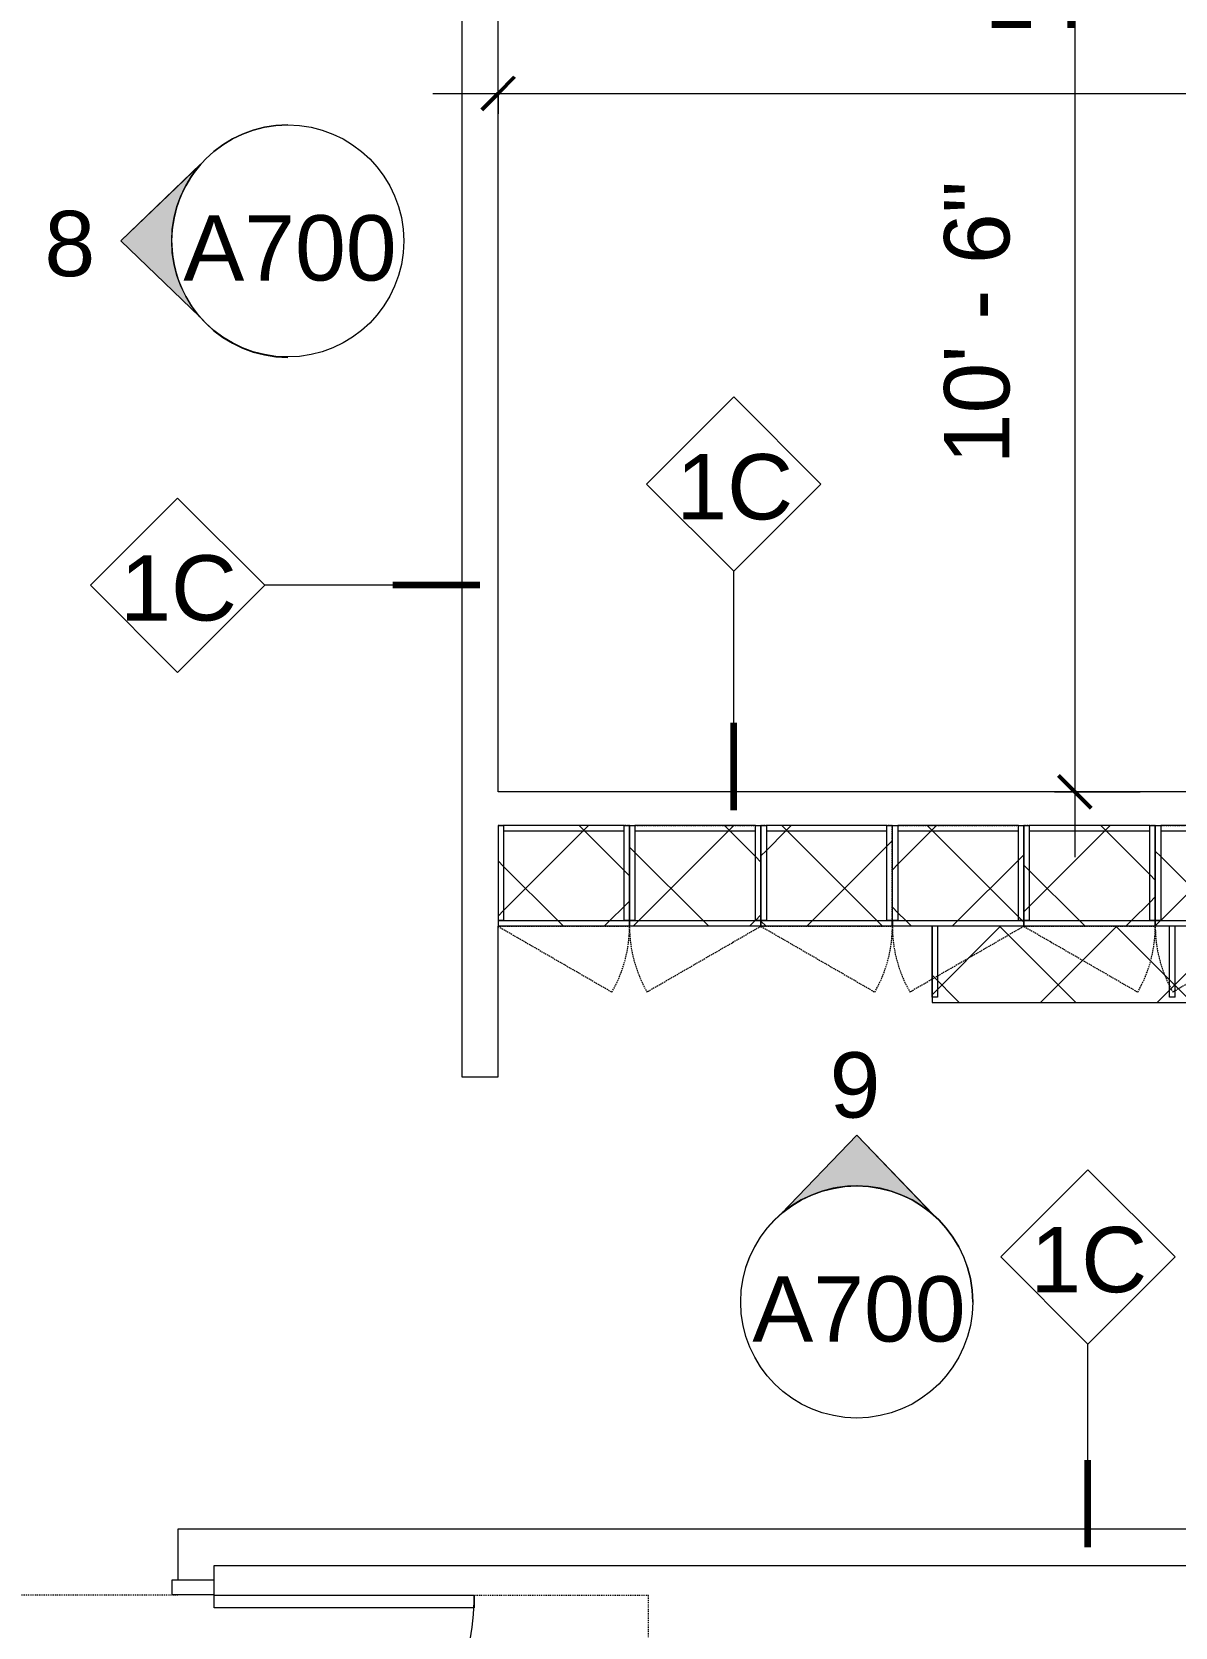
# Model space of a CAD drawing. Header units: inches. Extents: x 920 to 3142, y -796 to 870.
# Drawn here: x 2640.5 to 2797.9, y -419.7 to -200 of the extents above; entities that cross this region are included whole.
import ezdxf

# ---------------------------------------------------------------- set-up
doc = ezdxf.new("R2010")
doc.units = ezdxf.units.IN
doc.header["$MEASUREMENT"] = 0
doc.linetypes.add('X2$0$Dash', pattern=[0.25, 0.125, -0.125])
doc.linetypes.add('X2$0$Hidden', pattern=[0.28125, 0.1875, -0.09375])
for name, color, linetype, lineweight in [('X2$0$A-ANNO-DIMS', 211, 'Continuous', 9), ('X2$0$A-ANNO-DIMS-96', 211, 'Continuous', 9), ('X2$0$A-DOOR', 31, 'Continuous', 13), ('X2$0$A-DOOR-FRAM', 31, 'Continuous', 20), ('X2$0$A-GENM', 13, 'Continuous', 9), ('X2$0$A-WALL-IDEN', 211, 'Continuous', 9), ('X2$0$G-ANNO-SYMB', 111, 'Continuous', 9), ('X2$0$I-WALL', 2, 'Continuous', 9), ('X2$0$Q-CASE', 31, 'Continuous', 9), ('X2$0$Q-CASE-HDLN', 31, 'X2$0$Dash', 9)]:
    doc.layers.add(name, color=color, linetype=linetype, lineweight=lineweight)
doc.styles.add('X2$0$Arial', font='arial.ttf', dxfattribs={"height": 9})
doc.styles.add('X2$0$Swis721 Lt BT', font='swissl.ttf', dxfattribs={"height": 9})
doc.dimstyles.new('X2$0$OTJ_-_3_32__Linear__1_2__Tolerance', dxfattribs={"dimscale": 12, "dimtxt": 9.497835, "dimasz": 0.375, "dimexe": 0.75, "dimexo": 0.5, "dimgap": 0.5, "dimtad": 1, "dimdec": 1, "dimrnd": 0.5, "dimzin": 3, "dimdsep": 46, "dimlunit": 4, "dimtxsty": 'X2$0$Swis721 Lt BT', "dimblk1": 'X2$0$_Oblique', "dimblk2": 'X2$0$_Oblique', "dimsah": 1, "dimcen": 0.09, "dimdle": 0.75, "dimazin": 0, "dimtfac": 1, "dimtdec": 4, "dimtix": 1, "dimtmove": 0, "dimatfit": 3, "dimfxl": 1, "dimtvp": 1, "dimfrac": 2, "dimtolj": 1, "dimtzin": 0, "dimarcsym": 2})
pattern_1 = [(45, (260.762, 306.957), (-8.01223, 8.01223), []), (135, (260.762, 306.957), (-8.01223, -8.01223), [])]
pattern_2 = [(225, (-256.771, -306.957), (8.01223, -8.01223), []), (315, (-256.771, -306.957), (8.01223, 8.01223), [])]
pattern_3 = [(45, (224.566, 306.957), (-8.01223, 8.01223), []), (135, (224.566, 306.957), (-8.01223, -8.01223), [])]
pattern_4 = [(225, (-220.575, -306.957), (8.01223, -8.01223), []), (315, (-220.575, -306.957), (8.01223, 8.01223), [])]
pattern_5 = [(45, (188.371, 306.957), (-8.01223, 8.01223), []), (135, (188.371, 306.957), (-8.01223, -8.01223), [])]
pattern_6 = [(225, (-184.38, -306.957), (8.01223, -8.01223), []), (315, (-184.38, -306.957), (8.01223, 8.01223), [])]

# ---------------------------------------------------------------- blocks, each defined once
blk = doc.blocks.new('X2$0$Single Flush - OTJ_SOLIDFLUSH_ALUM-5106307-FIRST FLOOR CONSTRUCTION')
at = {"layer": 'X2$0$A-DOOR', "lineweight": 20}
for p, q in [((16.16, -2.5), (17.91, -2.5)), ((16.16, -38.31), (16.16, -2.5)), ((17.91, -2.5), (17.91, -38.31)), ((17.91, -38.31), (16.16, -38.31))]:
    blk.add_line(p, q, dxfattribs=at)
at = {"layer": 'X2$0$A-DOOR', "lineweight": 9}
blk.add_arc((17.91, -2.5), 35.81, 179.5, 270, dxfattribs=at)
at = {"layer": 'X2$0$A-DOOR-FRAM'}
for p, q in [((-20, 3.25), (-20, -2.5)), ((-20, 3.25), (-18, 3.25)), ((-18, 3.25), (-18, -2.5)), ((18, 3.25), (18, -2.5)), ((18, 3.25), (20, 3.25)), ((20, 3.25), (20, -2.5)), ((-20, -2.5), (-18, -2.5)), ((18, -2.5), (20, -2.5))]:
    blk.add_line(p, q, dxfattribs=at)
at = {"layer": 'X2$0$A-GENM', "linetype": 'X2$0$Dash'}
for p, q in [((-17.91, 50.31), (-29.91, 50.31)), ((-29.91, 2.5), (-29.91, 50.31)), ((-17.91, 50.31), (17.91, 50.31)), ((-17.91, 2.5), (-17.91, 50.31)), ((17.91, 2.5), (17.91, 50.31)), ((17.87, 2.5), (17.91, 2.5)), ((-35.91, -2.5), (-35.91, -62.31)), ((17.87, -2.5), (17.91, -2.5)), ((17.91, -2.5), (17.91, -62.31)), ((-35.91, -62.31), (17.91, -62.31))]:
    blk.add_line(p, q, dxfattribs=at)
blk = doc.blocks.new('X2$0$CW Cupbd Ohead - 23_5_h x 13 7_8_d - 1 Door - 1 Shelf-5428604-FIRST FLOOR CONSTRUCTION')
at = {"layer": 'X2$0$Q-CASE'}
h = blk.add_hatch(dxfattribs=at)
h.set_pattern_fill('FP2_8', color=256, style=0, pattern_type=2)
h.set_pattern_definition(pattern_1)
h.paths.add_polyline_path([(2, -15.45), (2.75, -15.45), (2.75, -2.36), (2, -2.36), (2, -3.11)], flags=0)
h = blk.add_hatch(dxfattribs=at)
h.set_pattern_fill('FP2_8', color=256, style=0, pattern_type=2)
h.set_pattern_definition(pattern_1)
h.paths.add_polyline_path([(19.34, -3.11), (19.34, -2.36), (2.75, -2.36), (2.75, -3.11)], flags=0)
h = blk.add_hatch(dxfattribs=at)
h.set_pattern_fill('FP2_8', color=256, style=0, pattern_type=2)
h.set_pattern_definition(pattern_1)
h.paths.add_polyline_path([(19.34, -15.45), (19.34, -3.11), (2.75, -3.11), (2.75, -15.45)], flags=0)
h = blk.add_hatch(dxfattribs=at)
h.set_pattern_fill('FP2_8', color=256, style=0, pattern_type=2)
h.set_pattern_definition(pattern_1)
h.paths.add_polyline_path([(19.34, -15.45), (20.09, -15.45), (20.09, -2.36), (19.34, -2.36), (19.34, -3.11)], flags=0)
h = blk.add_hatch(dxfattribs=at)
h.set_pattern_fill('FP2_8', color=256, style=0, pattern_type=2)
h.set_pattern_definition(pattern_1)
h.paths.add_polyline_path([(2.75, -16.24), (20.09, -16.24), (20.09, -15.45), (2, -15.45), (2, -16.24)], flags=0)
for p, q in [((2, -2.36), (2.75, -2.36)), ((2, -15.45), (2, -2.36)), ((2.75, -2.36), (2.75, -15.45)), ((19.34, -2.36), (2.75, -2.36)), ((2.75, -3.11), (19.34, -3.11)), ((19.34, -2.36), (20.09, -2.36)), ((19.34, -15.45), (19.34, -2.36)), ((20.09, -15.45), (20.09, -2.36)), ((2, -15.45), (20.09, -15.45)), ((2, -15.45), (2, -16.24)), ((2.75, -15.45), (2, -15.45)), ((20.09, -16.24), (2, -16.24)), ((20.09, -15.45), (19.34, -15.45)), ((20.09, -16.24), (20.09, -15.45))]:
    blk.add_line(p, q, dxfattribs=at)
at = {"layer": 'X2$0$Q-CASE', "linetype": 'X2$0$Hidden'}
blk.add_line((20.09, -16.24), (4.42, -25.29), dxfattribs=at)
blk.add_arc((20.09, -16.24), 18.1, 179.5, 210, dxfattribs=at)
at = {"layer": 'X2$0$Q-CASE-HDLN'}
for p, q in [((2, -16.24), (2, -2.36)), ((2, -2.36), (20.09, -2.36)), ((20.09, -2.36), (20.09, -16.24)), ((20.09, -16.24), (2, -16.24))]:
    blk.add_line(p, q, dxfattribs=at)
blk = doc.blocks.new('X2$0$CW Cupbd Ohead - 23_5_h x 13 7_8_d - 1 Door - 1 Shelf-5428613-FIRST FLOOR CONSTRUCTION')
at = {"layer": 'X2$0$Q-CASE'}
h = blk.add_hatch(dxfattribs=at)
h.set_pattern_fill('FP2_9', color=256, style=0, pattern_type=2)
h.set_pattern_definition(pattern_2)
h.paths.add_polyline_path([(7.73, 16.24), (2, 16.24), (2, 15.45), (20.09, 15.45), (20.09, 16.24), (19.34, 16.24)], flags=0)
h = blk.add_hatch(dxfattribs=at)
h.set_pattern_fill('FP2_9', color=256, style=0, pattern_type=2)
h.set_pattern_definition(pattern_2)
h.paths.add_polyline_path([(2, 15.45), (2, 2.36), (2.75, 2.36), (2.75, 15.45)], flags=0)
h = blk.add_hatch(dxfattribs=at)
h.set_pattern_fill('FP2_9', color=256, style=0, pattern_type=2)
h.set_pattern_definition(pattern_2)
h.paths.add_polyline_path([(7.73, 15.45), (2.75, 15.45), (2.75, 3.11), (19.34, 3.11), (19.34, 15.45)], flags=0)
h = blk.add_hatch(dxfattribs=at)
h.set_pattern_fill('FP2_9', color=256, style=0, pattern_type=2)
h.set_pattern_definition(pattern_2)
h.paths.add_polyline_path([(20.09, 15.45), (19.34, 15.45), (19.34, 2.36), (20.09, 2.36), (20.09, 3.11)], flags=0)
h = blk.add_hatch(dxfattribs=at)
h.set_pattern_fill('FP2_9', color=256, style=0, pattern_type=2)
h.set_pattern_definition(pattern_2)
h.paths.add_polyline_path([(2.75, 3.11), (2.75, 2.36), (19.34, 2.36), (19.34, 3.11), (7.73, 3.11)], flags=0)
at = {"layer": 'X2$0$Q-CASE', "linetype": 'X2$0$Hidden'}
blk.add_line((20.09, 16.24), (4.42, 25.29), dxfattribs=at)
at = {"layer": 'X2$0$Q-CASE'}
for p, q in [((2, 16.24), (20.09, 16.24)), ((2, 16.24), (2, 15.45)), ((20.09, 15.45), (2, 15.45)), ((2, 15.45), (2.75, 15.45)), ((2, 2.36), (2, 15.45)), ((2.75, 15.45), (2.75, 2.36)), ((19.34, 15.45), (20.09, 15.45)), ((19.34, 2.36), (19.34, 15.45)), ((20.09, 15.45), (20.09, 16.24)), ((20.09, 2.36), (20.09, 15.45)), ((2.75, 2.36), (2, 2.36)), ((19.34, 3.11), (2.75, 3.11)), ((2.75, 2.36), (19.34, 2.36)), ((20.09, 2.36), (19.34, 2.36))]:
    blk.add_line(p, q, dxfattribs=at)
at = {"layer": 'X2$0$Q-CASE', "linetype": 'X2$0$Hidden'}
blk.add_arc((20.09, 16.24), 18.1, 150, 180.5, dxfattribs=at)
at = {"layer": 'X2$0$Q-CASE-HDLN'}
for p, q in [((20.09, 16.24), (2, 16.24)), ((2, 16.24), (2, 2.36)), ((20.09, 2.36), (20.09, 16.24)), ((2, 2.36), (20.09, 2.36))]:
    blk.add_line(p, q, dxfattribs=at)
blk = doc.blocks.new('X2$0$CW Cupbd Ohead - 23_5_h x 13 7_8_d - 1 Door - 1 Shelf-V2-FIRST FLOOR CONSTRUCTION')
at = {"layer": 'X2$0$Q-CASE'}
h = blk.add_hatch(dxfattribs=at)
h.set_pattern_fill('FP2_10', color=256, style=0, pattern_type=2)
h.set_pattern_definition(pattern_3)
h.paths.add_polyline_path([(2, -15.45), (2.75, -15.45), (2.75, -2.36), (2, -2.36), (2, -3.11)], flags=0)
h = blk.add_hatch(dxfattribs=at)
h.set_pattern_fill('FP2_10', color=256, style=0, pattern_type=2)
h.set_pattern_definition(pattern_3)
h.paths.add_polyline_path([(2.75, -3.11), (19.34, -3.11), (19.34, -2.36), (2.75, -2.36), (2.75, -2.74)], flags=0)
h = blk.add_hatch(dxfattribs=at)
h.set_pattern_fill('FP2_10', color=256, style=0, pattern_type=2)
h.set_pattern_definition(pattern_3)
h.paths.add_polyline_path([(7.45, -15.45), (19.34, -15.45), (19.34, -3.11), (2.75, -3.11), (2.75, -15.45)], flags=0)
h = blk.add_hatch(dxfattribs=at)
h.set_pattern_fill('FP2_10', color=256, style=0, pattern_type=2)
h.set_pattern_definition(pattern_3)
h.paths.add_polyline_path([(19.34, -15.45), (20.09, -15.45), (20.09, -2.36), (19.34, -2.36), (19.34, -3.11)], flags=0)
h = blk.add_hatch(dxfattribs=at)
h.set_pattern_fill('FP2_10', color=256, style=0, pattern_type=2)
h.set_pattern_definition(pattern_3)
h.paths.add_polyline_path([(7.45, -16.24), (20.09, -16.24), (20.09, -15.45), (2, -15.45), (2, -16.24), (2.75, -16.24)], flags=0)
for p, q in [((2, -2.36), (2.75, -2.36)), ((2, -15.45), (2, -2.36)), ((2.75, -2.36), (2.75, -15.45)), ((19.34, -2.36), (2.75, -2.36)), ((2.75, -3.11), (19.34, -3.11)), ((19.34, -2.36), (20.09, -2.36)), ((19.34, -15.45), (19.34, -2.36)), ((20.09, -15.45), (20.09, -2.36)), ((2, -15.45), (20.09, -15.45)), ((2, -15.45), (2, -16.24)), ((2.75, -15.45), (2, -15.45)), ((20.09, -16.24), (2, -16.24)), ((20.09, -15.45), (19.34, -15.45)), ((20.09, -16.24), (20.09, -15.45))]:
    blk.add_line(p, q, dxfattribs=at)
at = {"layer": 'X2$0$Q-CASE', "linetype": 'X2$0$Hidden'}
blk.add_line((20.09, -16.24), (4.42, -25.29), dxfattribs=at)
blk.add_arc((20.09, -16.24), 18.1, 179.5, 210, dxfattribs=at)
at = {"layer": 'X2$0$Q-CASE-HDLN'}
for p, q in [((2, -16.24), (2, -2.36)), ((2, -2.36), (20.09, -2.36)), ((20.09, -2.36), (20.09, -16.24)), ((20.09, -16.24), (2, -16.24))]:
    blk.add_line(p, q, dxfattribs=at)
blk = doc.blocks.new('X2$0$CW Cupbd Ohead - 23_5_h x 13 7_8_d - 1 Door - 1 Shelf-V3-FIRST FLOOR CONSTRUCTION')
at = {"layer": 'X2$0$Q-CASE'}
h = blk.add_hatch(dxfattribs=at)
h.set_pattern_fill('FP2_11', color=256, style=0, pattern_type=2)
h.set_pattern_definition(pattern_4)
h.paths.add_polyline_path([(19.34, 16.24), (2, 16.24), (2, 15.45), (20.09, 15.45), (20.09, 16.24)], flags=0)
h = blk.add_hatch(dxfattribs=at)
h.set_pattern_fill('FP2_11', color=256, style=0, pattern_type=2)
h.set_pattern_definition(pattern_4)
h.paths.add_polyline_path([(2, 15.45), (2, 2.36), (2.75, 2.36), (2.75, 15.45)], flags=0)
h = blk.add_hatch(dxfattribs=at)
h.set_pattern_fill('FP2_11', color=256, style=0, pattern_type=2)
h.set_pattern_definition(pattern_4)
h.paths.add_polyline_path([(2.75, 15.45), (2.75, 3.11), (19.34, 3.11), (19.34, 15.45)], flags=0)
h = blk.add_hatch(dxfattribs=at)
h.set_pattern_fill('FP2_11', color=256, style=0, pattern_type=2)
h.set_pattern_definition(pattern_4)
h.paths.add_polyline_path([(20.09, 15.45), (19.34, 15.45), (19.34, 2.36), (20.09, 2.36), (20.09, 3.11)], flags=0)
h = blk.add_hatch(dxfattribs=at)
h.set_pattern_fill('FP2_11', color=256, style=0, pattern_type=2)
h.set_pattern_definition(pattern_4)
h.paths.add_polyline_path([(19.34, 3.11), (2.75, 3.11), (2.75, 2.36), (19.34, 2.36), (19.34, 2.74)], flags=0)
at = {"layer": 'X2$0$Q-CASE', "linetype": 'X2$0$Hidden'}
blk.add_line((20.09, 16.24), (4.42, 25.29), dxfattribs=at)
at = {"layer": 'X2$0$Q-CASE'}
for p, q in [((2, 16.24), (20.09, 16.24)), ((2, 16.24), (2, 15.45)), ((20.09, 15.45), (2, 15.45)), ((2, 15.45), (2.75, 15.45)), ((2, 2.36), (2, 15.45)), ((2.75, 15.45), (2.75, 2.36)), ((19.34, 15.45), (20.09, 15.45)), ((19.34, 2.36), (19.34, 15.45)), ((20.09, 15.45), (20.09, 16.24)), ((20.09, 2.36), (20.09, 15.45)), ((2.75, 2.36), (2, 2.36)), ((19.34, 3.11), (2.75, 3.11)), ((2.75, 2.36), (19.34, 2.36)), ((20.09, 2.36), (19.34, 2.36))]:
    blk.add_line(p, q, dxfattribs=at)
at = {"layer": 'X2$0$Q-CASE', "linetype": 'X2$0$Hidden'}
blk.add_arc((20.09, 16.24), 18.1, 150, 180.5, dxfattribs=at)
at = {"layer": 'X2$0$Q-CASE-HDLN'}
for p, q in [((20.09, 16.24), (2, 16.24)), ((2, 16.24), (2, 2.36)), ((20.09, 2.36), (20.09, 16.24)), ((2, 2.36), (20.09, 2.36))]:
    blk.add_line(p, q, dxfattribs=at)
blk = doc.blocks.new('X2$0$CW Cupbd Ohead - 23_5_h x 13 7_8_d - 1 Door - 1 Shelf-V4-FIRST FLOOR CONSTRUCTION')
at = {"layer": 'X2$0$Q-CASE'}
h = blk.add_hatch(dxfattribs=at)
h.set_pattern_fill('FP2_12', color=256, style=0, pattern_type=2)
h.set_pattern_definition(pattern_5)
h.paths.add_polyline_path([(2.75, -15.45), (2.75, -2.36), (2, -2.36), (2, -15.45)], flags=0)
h = blk.add_hatch(dxfattribs=at)
h.set_pattern_fill('FP2_12', color=256, style=0, pattern_type=2)
h.set_pattern_definition(pattern_5)
h.paths.add_polyline_path([(2.75, -3.11), (19.34, -3.11), (19.34, -2.36), (2.75, -2.36), (2.75, -2.74)], flags=0)
h = blk.add_hatch(dxfattribs=at)
h.set_pattern_fill('FP2_12', color=256, style=0, pattern_type=2)
h.set_pattern_definition(pattern_5)
h.paths.add_polyline_path([(8.84, -15.45), (19.34, -15.45), (19.34, -3.11), (2.75, -3.11), (2.75, -15.45)], flags=0)
h = blk.add_hatch(dxfattribs=at)
h.set_pattern_fill('FP2_12', color=256, style=0, pattern_type=2)
h.set_pattern_definition(pattern_5)
h.paths.add_polyline_path([(19.34, -15.45), (20.09, -15.45), (20.09, -2.36), (19.34, -2.36), (19.34, -3.11)], flags=0)
h = blk.add_hatch(dxfattribs=at)
h.set_pattern_fill('FP2_12', color=256, style=0, pattern_type=2)
h.set_pattern_definition(pattern_5)
h.paths.add_polyline_path([(8.84, -16.24), (20.09, -16.24), (20.09, -15.45), (2, -15.45), (2, -16.24), (2.75, -16.24)], flags=0)
for p, q in [((2, -2.36), (2.75, -2.36)), ((2, -15.45), (2, -2.36)), ((2.75, -2.36), (2.75, -15.45)), ((19.34, -2.36), (2.75, -2.36)), ((2.75, -3.11), (19.34, -3.11)), ((19.34, -2.36), (20.09, -2.36)), ((19.34, -15.45), (19.34, -2.36)), ((20.09, -15.45), (20.09, -2.36)), ((2, -15.45), (20.09, -15.45)), ((2, -15.45), (2, -16.24)), ((2.75, -15.45), (2, -15.45)), ((20.09, -16.24), (2, -16.24)), ((20.09, -15.45), (19.34, -15.45)), ((20.09, -16.24), (20.09, -15.45))]:
    blk.add_line(p, q, dxfattribs=at)
at = {"layer": 'X2$0$Q-CASE', "linetype": 'X2$0$Hidden'}
blk.add_line((20.09, -16.24), (4.42, -25.29), dxfattribs=at)
blk.add_arc((20.09, -16.24), 18.1, 179.5, 210, dxfattribs=at)
at = {"layer": 'X2$0$Q-CASE-HDLN'}
for p, q in [((2, -16.24), (2, -2.36)), ((2, -2.36), (20.09, -2.36)), ((20.09, -2.36), (20.09, -16.24)), ((20.09, -16.24), (2, -16.24))]:
    blk.add_line(p, q, dxfattribs=at)
blk = doc.blocks.new('X2$0$CW Cupbd Ohead - 23_5_h x 13 7_8_d - 1 Door - 1 Shelf-V5-FIRST FLOOR CONSTRUCTION')
at = {"layer": 'X2$0$Q-CASE'}
h = blk.add_hatch(dxfattribs=at)
h.set_pattern_fill('FP2_13', color=256, style=0, pattern_type=2)
h.set_pattern_definition(pattern_6)
h.paths.add_polyline_path([(19.34, 16.24), (2, 16.24), (2, 15.45), (20.09, 15.45), (20.09, 16.24)], flags=0)
h = blk.add_hatch(dxfattribs=at)
h.set_pattern_fill('FP2_13', color=256, style=0, pattern_type=2)
h.set_pattern_definition(pattern_6)
h.paths.add_polyline_path([(2.75, 15.45), (2, 15.45), (2, 2.36), (2.75, 2.36), (2.75, 3.11)], flags=0)
h = blk.add_hatch(dxfattribs=at)
h.set_pattern_fill('FP2_13', color=256, style=0, pattern_type=2)
h.set_pattern_definition(pattern_6)
h.paths.add_polyline_path([(2.75, 15.45), (2.75, 3.11), (19.34, 3.11), (19.34, 15.45)], flags=0)
h = blk.add_hatch(dxfattribs=at)
h.set_pattern_fill('FP2_13', color=256, style=0, pattern_type=2)
h.set_pattern_definition(pattern_6)
h.paths.add_polyline_path([(19.34, 15.45), (19.34, 2.36), (20.09, 2.36), (20.09, 15.45)], flags=0)
h = blk.add_hatch(dxfattribs=at)
h.set_pattern_fill('FP2_13', color=256, style=0, pattern_type=2)
h.set_pattern_definition(pattern_6)
h.paths.add_polyline_path([(2.75, 3.11), (2.75, 2.36), (19.34, 2.36), (19.34, 3.11)], flags=0)
at = {"layer": 'X2$0$Q-CASE', "linetype": 'X2$0$Hidden'}
blk.add_line((20.09, 16.24), (4.42, 25.29), dxfattribs=at)
at = {"layer": 'X2$0$Q-CASE'}
for p, q in [((2, 16.24), (20.09, 16.24)), ((2, 16.24), (2, 15.45)), ((20.09, 15.45), (2, 15.45)), ((2, 15.45), (2.75, 15.45)), ((2, 2.36), (2, 15.45)), ((2.75, 15.45), (2.75, 2.36)), ((19.34, 15.45), (20.09, 15.45)), ((19.34, 2.36), (19.34, 15.45)), ((20.09, 15.45), (20.09, 16.24)), ((20.09, 2.36), (20.09, 15.45)), ((2.75, 2.36), (2, 2.36)), ((19.34, 3.11), (2.75, 3.11)), ((2.75, 2.36), (19.34, 2.36)), ((20.09, 2.36), (19.34, 2.36))]:
    blk.add_line(p, q, dxfattribs=at)
at = {"layer": 'X2$0$Q-CASE', "linetype": 'X2$0$Hidden'}
blk.add_arc((20.09, 16.24), 18.1, 150, 180.5, dxfattribs=at)
at = {"layer": 'X2$0$Q-CASE-HDLN'}
for p, q in [((20.09, 16.24), (2, 16.24)), ((2, 16.24), (2, 2.36)), ((20.09, 2.36), (20.09, 16.24)), ((2, 2.36), (20.09, 2.36))]:
    blk.add_line(p, q, dxfattribs=at)
blk = doc.blocks.new('X2$0$C-Counter Top1 - 24_ Depth-5636526-FIRST FLOOR CONSTRUCTION')
at = {"layer": 'X2$0$Q-CASE'}
h = blk.add_hatch(dxfattribs=at)
h.set_pattern_fill('FP2_36', color=256, style=0, pattern_type=2)
h.set_pattern_definition([(45, (169.852, 309.694), (-8.01223, 8.01223), []), (135, (169.852, 309.694), (-8.01223, -8.01223), [])])
h.paths.add_polyline_path([(-34.62, -24), (19.67, -24), (19.67, -13.5), (-47.26, -13.5), (-47.26, -24), (-35.37, -24)], flags=0)
for p, q in [((-47.26, -13.5), (-47.26, -24)), ((-47.26, -24), (19.67, -24))]:
    blk.add_line(p, q, dxfattribs=at)
blk = doc.blocks.new('X2$0$CW Cupbd - UB 34_5_h x 24_d - 2 Doors - 1 Shelf-5636666-FIRST FLOOR CONSTRUCTION')
at = {"layer": 'X2$0$Q-CASE'}
for p, q in [((2, -25.61), (2, -15.86)), ((2.75, -15.86), (2.75, -25.61)), ((34.71, -25.61), (34.71, -15.86)), ((35.46, -25.61), (35.46, -15.86)), ((2.75, -25.61), (2, -25.61)), ((35.46, -25.61), (34.71, -25.61))]:
    blk.add_line(p, q, dxfattribs=at)
blk = doc.blocks.new('X2$0$Elevation - Filled Arrow 2-347888-FIRST FLOOR CONSTRUCTION')
at = {"layer": 'X2$0$G-ANNO-SYMB'}
blk.add_circle((0, 0), 0.1664, dxfattribs=at)
blk = doc.blocks.new('X2$0$Elevation - Filled Arrow-151867-FIRST FLOOR CONSTRUCTION')
at = {"layer": 'X2$0$G-ANNO-SYMB'}
h = blk.add_hatch(color=256, dxfattribs=at)
edge = h.paths.add_edge_path(flags=0)
edge.add_line((0, 0.2393), (0.1103, 0.1247))
edge.add_arc((-0.0002, -0.0002), 0.1667, 48.498, 130.5571)
edge.add_line((-0.1085, 0.1265), (0, 0.2393))
for p, q in [((0, 0.2393), (-0.1085, 0.1265)), ((-0.1084, 0.1266), (0, 0.2393)), ((0, 0.2393), (-0.1084, 0.1266)), ((0, 0.2393), (0.11, 0.1249)), ((0.1103, 0.1247), (0, 0.2393))]:
    blk.add_line(p, q, dxfattribs=at)
blk.add_arc((-0.0002, -0.0002), 0.1667, 48.498, 130.5571, dxfattribs=at)
blk.add_ellipse((-0.0002, -0.0001), major_axis=(-0.1667, 0), ratio=0.999376, start_param=3.141593, end_param=6.283185, dxfattribs=at)
blk = doc.blocks.new('X2$0$Wall Tag - 1_4_-62626-FIRST FLOOR CONSTRUCTION')
at = {"layer": 'X2$0$A-WALL-IDEN'}
for p, q in [((-0.125, 0), (0, 0.125)), ((0, 0.125), (0.125, 0)), ((-0.125, 0), (0, -0.125)), ((0, -0.125), (0.125, 0))]:
    blk.add_line(p, q, dxfattribs=at)
blk = doc.blocks.new('X2$0$DIMBLOCK4-FIRST FLOOR CONSTRUCTION')
at = {"layer": 'X2$0$A-ANNO-DIMS-96', "transparency": 16777216}
for p, q in [((-197.44, -169.71), (-197.44, -313.69)), ((-200.26, -178.71), (-188.44, -178.71)), ((-197.44, -178.71), (-200.26, -178.71)), ((-200.26, -304.69), (-188.44, -304.69)), ((-197.44, -304.69), (-200.26, -304.69))]:
    blk.add_line(p, q, dxfattribs=at)
at = {"layer": 'X2$0$A-ANNO-DIMS-96', "lineweight": 50, "transparency": 16777216}
for p, q in [((-197.44, -178.71), (-199.69, -176.46)), ((-197.44, -178.71), (-195.19, -180.96)), ((-197.44, -304.69), (-199.69, -302.44)), ((-197.44, -304.69), (-195.19, -306.94))]:
    blk.add_line(p, q, dxfattribs=at)
at = {"layer": 'X2$0$A-ANNO-DIMS-96', "color": 0, "transparency": 16777216, "insert": (-215.46, -259.57), "char_height": 9, "width": 42.8759, "attachment_point": 1, "rotation": 90, "line_spacing_factor": 1.005062, "style": 'X2$0$Swis721 Lt BT'}
blk.add_mtext('10\' - 6"', dxfattribs=at)
blk = doc.blocks.new('X2$0$_Oblique')
at = {"color": 0, "linetype": 'ByBlock', "lineweight": -2}
blk.add_line((-0.5, -0.5), (0.5, 0.5), dxfattribs=at)
blk = doc.blocks.new('X2$0$DIMBLOCK9-FIRST FLOOR CONSTRUCTION')
at = {"layer": 'X2$0$A-ANNO-DIMS-96', "transparency": 16777216}
for p, q in [((-276.86, -211.32), (-276.86, -199.5)), ((-107.11, -211.32), (-107.11, -199.5)), ((-285.86, -208.5), (-98.11, -208.5)), ((-276.86, -208.5), (-276.86, -211.32)), ((-107.11, -208.5), (-107.11, -211.32))]:
    blk.add_line(p, q, dxfattribs=at)
at = {"layer": 'X2$0$A-ANNO-DIMS-96', "lineweight": 50, "transparency": 16777216}
for p, q in [((-276.86, -208.5), (-274.61, -206.25)), ((-107.11, -208.5), (-104.86, -206.25)), ((-276.86, -208.5), (-279.11, -210.75)), ((-107.11, -208.5), (-109.36, -210.75))]:
    blk.add_line(p, q, dxfattribs=at)
at = {"layer": 'X2$0$A-ANNO-DIMS-96', "color": 0, "transparency": 16777216, "insert": (-209.85, -190.49), "char_height": 9, "width": 42.8759, "attachment_point": 1, "line_spacing_factor": 1.005062, "style": 'X2$0$Swis721 Lt BT'}
blk.add_mtext('14\' - 2"', dxfattribs=at)
blk = doc.blocks.new('X2')
at = {"layer": 'X2$0$A-WALL-IDEN'}
for p, q in [((-244.41, -307.19), (-244.41, -274.3)), ((-279.36, -276.23), (-308.98, -276.23)), ((-195.66, -408.69), (-195.66, -380.72))]:
    blk.add_line(p, q, dxfattribs=at)
at = {"layer": 'X2$0$A-WALL-IDEN', "lineweight": 90}
for p, q in [((-279.36, -276.23), (-291.36, -276.23)), ((-244.41, -307.19), (-244.41, -295.19)), ((-195.66, -408.69), (-195.66, -396.69))]:
    blk.add_line(p, q, dxfattribs=at)
at = {"layer": 'X2$0$I-WALL', "lineweight": 13}
for p, q in [((-281.86, -8.7), (-281.86, -343.94)), ((-276.86, -304.69), (-276.86, -178.71)), ((-121.24, -304.69), (-276.86, -304.69)), ((-276.86, -343.94), (-276.86, -323.19)), ((-281.86, -343.94), (-276.86, -343.94)), ((-44.97, -406.19), (-320.97, -406.19)), ((-320.97, -406.19), (-320.97, -413.19)), ((-315.97, -411.19), (-44.97, -411.19)), ((-315.97, -413.19), (-315.97, -411.19)), ((-320.97, -413.19), (-315.97, -413.19))]:
    blk.add_line(p, q, dxfattribs=at)
at = {"layer": 'X2$0$A-DOOR', "rotation": 89.9999999999995}
blk.add_blockref('X2$0$Single Flush - OTJ_SOLIDFLUSH_ALUM-5106307-FIRST FLOOR CONSTRUCTION', (-318.47, -433.19), dxfattribs=at)
at = {"layer": 'X2$0$A-WALL-IDEN', "xscale": 95.99999999999994, "yscale": 95.99999999999994, "zscale": 95.99999999999994}
for p in [(-244.41, -262.3), (-320.98, -276.23), (-195.66, -368.72)]:
    blk.add_blockref('X2$0$Wall Tag - 1_4_-62626-FIRST FLOOR CONSTRUCTION', p, dxfattribs=at)
at = {"layer": 'X2$0$G-ANNO-SYMB', "xscale": 95.99999999999994, "yscale": 95.99999999999994, "zscale": 95.99999999999994, "rotation": 89.99999999999928}
blk.add_blockref('X2$0$Elevation - Filled Arrow-151867-FIRST FLOOR CONSTRUCTION', (-305.82, -228.83), dxfattribs=at)
at = {"layer": 'X2$0$G-ANNO-SYMB', "xscale": 95.99999999999994, "yscale": 95.99999999999994, "zscale": 95.99999999999994}
for name, p in [('X2$0$Elevation - Filled Arrow 2-347888-FIRST FLOOR CONSTRUCTION', (-305.82, -228.83)), ('X2$0$Elevation - Filled Arrow-151867-FIRST FLOOR CONSTRUCTION', (-227.48, -374.93)), ('X2$0$Elevation - Filled Arrow 2-347888-FIRST FLOOR CONSTRUCTION', (-227.48, -374.93))]:
    blk.add_blockref(name, p, dxfattribs=at)
at = {"layer": 'X2$0$Q-CASE', "rotation": 180}
for name, p in [('X2$0$CW Cupbd Ohead - 23_5_h x 13 7_8_d - 1 Door - 1 Shelf-5428613-FIRST FLOOR CONSTRUCTION', (-256.77, -306.96)), ('X2$0$CW Cupbd Ohead - 23_5_h x 13 7_8_d - 1 Door - 1 Shelf-V3-FIRST FLOOR CONSTRUCTION', (-220.58, -306.96)), ('X2$0$CW Cupbd Ohead - 23_5_h x 13 7_8_d - 1 Door - 1 Shelf-V5-FIRST FLOOR CONSTRUCTION', (-184.38, -306.96))]:
    blk.add_blockref(name, p, dxfattribs=at)
at = {"layer": 'X2$0$Q-CASE'}
for name, p in [('X2$0$CW Cupbd Ohead - 23_5_h x 13 7_8_d - 1 Door - 1 Shelf-5428604-FIRST FLOOR CONSTRUCTION', (-260.76, -306.96)), ('X2$0$CW Cupbd Ohead - 23_5_h x 13 7_8_d - 1 Door - 1 Shelf-V2-FIRST FLOOR CONSTRUCTION', (-224.57, -306.96)), ('X2$0$CW Cupbd Ohead - 23_5_h x 13 7_8_d - 1 Door - 1 Shelf-V4-FIRST FLOOR CONSTRUCTION', (-188.37, -306.96)), ('X2$0$C-Counter Top1 - 24_ Depth-5636526-FIRST FLOOR CONSTRUCTION', (-169.85, -309.69)), ('X2$0$CW Cupbd - UB 34_5_h x 24_d - 2 Doors - 1 Shelf-5636666-FIRST FLOOR CONSTRUCTION', (-219.11, -307.33))]:
    blk.add_blockref(name, p, dxfattribs=at)
at = {"layer": 'X2$0$A-WALL-IDEN', "char_height": 9, "width": 18.786, "attachment_point": 1, "style": 'X2$0$Swis721 Lt BT'}
for insert in [(-252.32, -258.17), (-328.89, -272.1), (-203.57, -364.59)]:
    blk.add_mtext('1C', dxfattribs=dict(at, insert=insert))
at = {"layer": 'X2$0$G-ANNO-SYMB', "char_height": 9, "attachment_point": 1}
for s, insert, width, style in [('8', (-339.32, -224.68), 8.181, 'X2$0$Swis721 Lt BT'), ('A700', (-320.19, -225.28), 35.754, 'X2$0$Arial'), ('9', (-231.21, -340.54), 8.181, 'X2$0$Swis721 Lt BT'), ('A700', (-241.85, -371.38), 35.754, 'X2$0$Arial')]:
    blk.add_mtext(s, dxfattribs=dict(at, insert=insert, width=width, style=style))
at = {"layer": 'X2$0$A-ANNO-DIMS'}
dim = blk.add_linear_dim(base=(-197.44, -304.69), p1=(-194.26, -178.71), p2=(-194.26, -304.69), angle=90, dimstyle='X2$0$OTJ_-_3_32__Linear__1_2__Tolerance', override={"dimpost": '<>', "dimfxl": 125.98404}, dxfattribs=at)
dim.commit()
dim.dimension.update_dxf_attribs({"geometry": 'X2$0$DIMBLOCK4-FIRST FLOOR CONSTRUCTION', "text_midpoint": (-208.07, -241.7)})
dim = blk.add_linear_dim(base=(-107.1118, -208.5038), p1=(-276.8644, -205.3218), p2=(-107.1118, -205.3218), dimstyle='X2$0$OTJ_-_3_32__Linear__1_2__Tolerance', override={"dimpost": '<>', "dimfxl": 169.752555}, dxfattribs=at)
dim.commit()
dim.dimension.update_dxf_attribs({"geometry": 'X2$0$DIMBLOCK9-FIRST FLOOR CONSTRUCTION', "text_midpoint": (-191.9881, -198.0038)})

msp = doc.modelspace()

# ---------------------------------------------------------------- block references
at = {"color": 250}
msp.add_blockref('X2', (2981.59, 0), dxfattribs=at)

doc.saveas('drawing.dxf')
